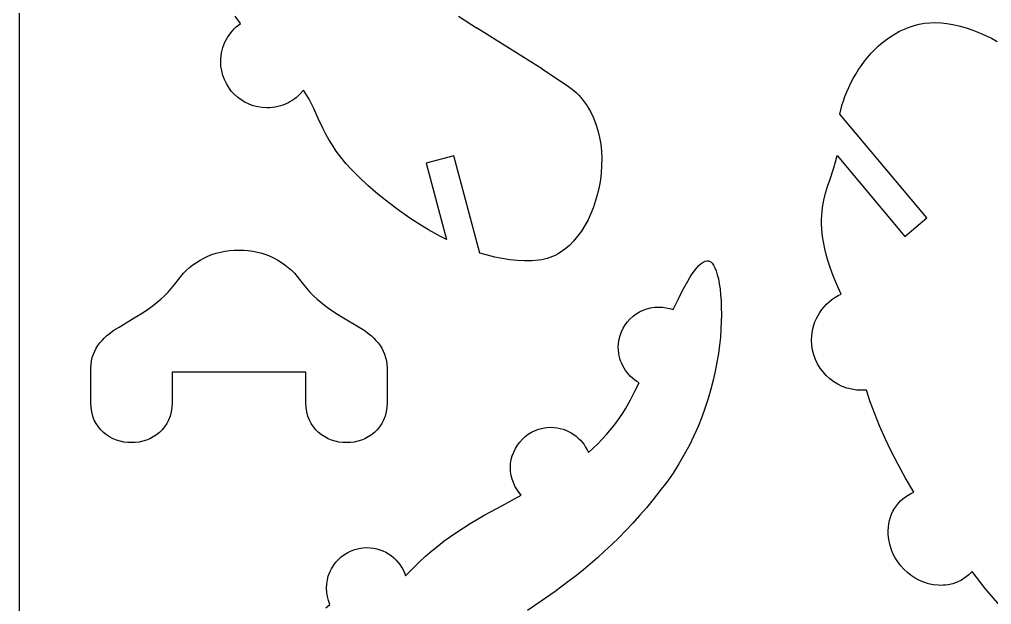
# Model space of a CAD drawing. Extents: x -3005 to 3005, y -2434 to 2434.
# Drawn here: x -3005 to -1782, y 975 to 1711 of the extents above; entities that cross this region are included whole.
import ezdxf

# ---------------------------------------------------------------- set-up
doc = ezdxf.new("R2010")
doc.units = 0
doc.header["$MEASUREMENT"] = 0
doc.layers.get('0').update_dxf_attribs({"linetype": 'CONTINUOUS'})

msp = doc.modelspace()

# ---------------------------------------------------------------- linework, layer by layer
for p, q in [((-3004.9, -2434), (-3004.9, 2434)), ((-2726.8, 1705.9), (-2733.8, 1715.1)), ((-2452.7, 1715.3), (-2430, 1700.7)), ((-2737.1, 1696.8), (-2734.7, 1699.3)), ((-2734.7, 1699.3), (-2732.2, 1701.7)), ((-2732.2, 1701.7), (-2729.6, 1703.9)), ((-2729.6, 1703.9), (-2726.8, 1705.9)), ((-2347.3, 1648.6), (-2430, 1700.7)), ((-1892.1, 1699.1), (-1886.1, 1701.5)), ((-1886.1, 1701.5), (-1879.8, 1703.5)), ((-1879.8, 1703.5), (-1873.3, 1705.1)), ((-1873.3, 1705.1), (-1866.7, 1706.3)), ((-1866.7, 1706.3), (-1859.9, 1707)), ((-1859.9, 1707), (-1852.9, 1707.2)), ((-1852.9, 1707.2), (-1845.8, 1707)), ((-1845.8, 1707), (-1838.5, 1706.2)), ((-1838.5, 1706.2), (-1831, 1705)), ((-1831, 1705), (-1823.4, 1703.1)), ((-1823.4, 1703.1), (-1814.5, 1700.5)), ((-1814.5, 1700.5), (-1806, 1697.6)), ((-2744.9, 1685.5), (-2743.2, 1688.5)), ((-2743.2, 1688.5), (-2741.3, 1691.4)), ((-2741.3, 1691.4), (-2739.3, 1694.2)), ((-2739.3, 1694.2), (-2737.1, 1696.8)), ((-1914.6, 1686.1), (-1909.3, 1689.8)), ((-1909.3, 1689.8), (-1903.8, 1693.2)), ((-1903.8, 1693.2), (-1898.1, 1696.3)), ((-1898.1, 1696.3), (-1892.1, 1699.1)), ((-1806, 1697.6), (-1797.8, 1694.5)), ((-1797.8, 1694.5), (-1790, 1691.1)), ((-1790, 1691.1), (-1782.6, 1687.4)), ((-1782.6, 1687.4), (-1775.6, 1683.4)), ((-2750, 1672.5), (-2749, 1675.9)), ((-2749, 1675.9), (-2747.8, 1679.2)), ((-2747.8, 1679.2), (-2746.5, 1682.4)), ((-2746.5, 1682.4), (-2744.9, 1685.5)), ((-1929.4, 1673.3), (-1924.7, 1677.8)), ((-1924.7, 1677.8), (-1919.7, 1682.1)), ((-1919.7, 1682.1), (-1914.6, 1686.1)), ((-2751.6, 1661.8), (-2751.3, 1665.5)), ((-2751.3, 1665.5), (-2750.7, 1669)), ((-2750.7, 1669), (-2750, 1672.5)), ((-1942.3, 1658.6), (-1938.2, 1663.7)), ((-1938.2, 1663.7), (-1933.9, 1668.6)), ((-1933.9, 1668.6), (-1929.4, 1673.3)), ((-2751.8, 1658.2), (-2751.6, 1661.8)), ((-2751.5, 1652.2), (-2751.8, 1658.2)), ((-2750.6, 1646.4), (-2751.5, 1652.2)), ((-1949.8, 1648), (-1946.1, 1653.4)), ((-1946.1, 1653.4), (-1942.3, 1658.6)), ((-2749.1, 1640.8), (-2750.6, 1646.4)), ((-2747.2, 1635.5), (-2749.1, 1640.8)), ((-2347.3, 1648.6), (-2330, 1637.4)), ((-1956.4, 1637), (-1953.2, 1642.5)), ((-1953.2, 1642.5), (-1949.8, 1648)), ((-2744.7, 1630.4), (-2747.2, 1635.5)), ((-2741.8, 1625.6), (-2744.7, 1630.4)), ((-2330, 1637.4), (-2314.6, 1626.9)), ((-2314.6, 1626.9), (-2311.1, 1624.3)), ((-1962.1, 1625.7), (-1959.4, 1631.3)), ((-1959.4, 1631.3), (-1956.4, 1637)), ((-2738.5, 1621.1), (-2741.8, 1625.6)), ((-2734.7, 1617), (-2738.5, 1621.1)), ((-2730.6, 1613.2), (-2734.7, 1617)), ((-2651.9, 1617.4), (-2656.7, 1613)), ((-2647.7, 1622.2), (-2651.9, 1617.4)), ((-2644, 1616.5), (-2647.7, 1622.2)), ((-2640.7, 1610.8), (-2644, 1616.5)), ((-2311.1, 1624.3), (-2307.8, 1621.6)), ((-2307.8, 1621.6), (-2304.6, 1618.7)), ((-2304.6, 1618.7), (-2301.6, 1615.7)), ((-2301.6, 1615.7), (-2298.7, 1612.6)), ((-1968.8, 1608.6), (-1966.8, 1614.3)), ((-1966.8, 1614.3), (-1964.6, 1620)), ((-1964.6, 1620), (-1962.1, 1625.7)), ((-2726.1, 1609.9), (-2730.6, 1613.2)), ((-2721.3, 1607), (-2726.1, 1609.9)), ((-2716.2, 1604.5), (-2721.3, 1607)), ((-2710.8, 1602.5), (-2716.2, 1604.5)), ((-2705.2, 1601.1), (-2710.8, 1602.5)), ((-2680, 1601.5), (-2683.3, 1600.8)), ((-2676.8, 1602.4), (-2680, 1601.5)), ((-2673.6, 1603.4), (-2676.8, 1602.4)), ((-2670.6, 1604.6), (-2673.6, 1603.4)), ((-2667.6, 1606), (-2670.6, 1604.6)), ((-2664.7, 1607.5), (-2667.6, 1606)), ((-2662, 1609.2), (-2664.7, 1607.5)), ((-2659.3, 1611), (-2662, 1609.2)), ((-2656.7, 1613), (-2659.3, 1611)), ((-2637.6, 1604.9), (-2640.7, 1610.8)), ((-2634.7, 1599), (-2637.6, 1604.9)), ((-2298.7, 1612.6), (-2296.1, 1609.3)), ((-2296.1, 1609.3), (-2293.5, 1605.9)), ((-2293.5, 1605.9), (-2291.1, 1602.4)), ((-2291.1, 1602.4), (-2288.9, 1598.9)), ((-1972.1, 1597.3), (-1970.6, 1602.9)), ((-1970.6, 1602.9), (-1968.8, 1608.6)), ((-2699.5, 1600.2), (-2705.2, 1601.1)), ((-2693.5, 1599.9), (-2699.5, 1600.2)), ((-2690.1, 1600), (-2693.5, 1599.9)), ((-2686.6, 1600.3), (-2690.1, 1600)), ((-2683.3, 1600.8), (-2686.6, 1600.3)), ((-2629.1, 1586.6), (-2634.7, 1599)), ((-2288.9, 1598.9), (-2286.8, 1595.2)), ((-2286.8, 1595.2), (-2283.1, 1587.5)), ((-1973.4, 1591.8), (-1972.1, 1597.3)), ((-1864, 1461.5), (-1973.4, 1591.8)), ((-2623.1, 1573.7), (-2629.1, 1586.6)), ((-2283.1, 1587.5), (-2280, 1579.5)), ((-2280, 1579.5), (-2277.5, 1571.3)), ((-2619.6, 1567), (-2623.1, 1573.7)), ((-2615.8, 1560.1), (-2619.6, 1567)), ((-2277.5, 1571.3), (-2275.5, 1562.8)), ((-2611.4, 1552.9), (-2615.8, 1560.1)), ((-2606.5, 1545.5), (-2611.4, 1552.9)), ((-2275.5, 1562.8), (-2274, 1554.1)), ((-2274, 1554.1), (-2273.1, 1545.3)), ((-2600.8, 1537.9), (-2606.5, 1545.5)), ((-2273.1, 1545.3), (-2272.7, 1536.3)), ((-2594.3, 1530), (-2600.8, 1537.9)), ((-2587, 1521.9), (-2594.3, 1530)), ((-2458.8, 1539.7), (-2493.6, 1530.4)), ((-2493.6, 1530.4), (-2467.9, 1434.4)), ((-2426, 1417.3), (-2458.8, 1539.7)), ((-2272.7, 1536.3), (-2272.8, 1527.4)), ((-1980.8, 1524.4), (-1978.6, 1532)), ((-1978.6, 1532), (-1976.8, 1539.8)), ((-1976.8, 1539.8), (-1891.6, 1438.3)), ((-2578.6, 1513.5), (-2587, 1521.9)), ((-2273.4, 1518.4), (-2274.4, 1509.4)), ((-2272.8, 1527.4), (-2273.4, 1518.4)), ((-1986, 1509), (-1980.8, 1524.4)), ((-2566.7, 1502.4), (-2578.6, 1513.5)), ((-2274.4, 1509.4), (-2275.9, 1500.6)), ((-1988.7, 1501), (-1986, 1509)), ((-2554.1, 1491.4), (-2566.7, 1502.4)), ((-2277.9, 1491.8), (-2280.3, 1483.3)), ((-2275.9, 1500.6), (-2277.9, 1491.8)), ((-1993.3, 1483.9), (-1991.2, 1492.7)), ((-1991.2, 1492.7), (-1988.7, 1501)), ((-2540.9, 1480.7), (-2554.1, 1491.4)), ((-2527.1, 1470.4), (-2540.9, 1480.7)), ((-2280.3, 1483.3), (-2283.1, 1475)), ((-1995, 1474.6), (-1993.3, 1483.9)), ((-2512.8, 1460.4), (-2527.1, 1470.4)), ((-2283.1, 1475), (-2286.3, 1466.9)), ((-1996, 1464.6), (-1995.6, 1469.7)), ((-1995.6, 1469.7), (-1995, 1474.6)), ((-2498.1, 1451.1), (-2512.8, 1460.4)), ((-2289.9, 1459.2), (-2293.9, 1451.8)), ((-2286.3, 1466.9), (-2289.9, 1459.2)), ((-1996.2, 1459.3), (-1996, 1464.6)), ((-1996.2, 1453.8), (-1996.2, 1459.3)), ((-1891.6, 1438.3), (-1864, 1461.5)), ((-2490.7, 1446.6), (-2498.1, 1451.1)), ((-2483.1, 1442.4), (-2490.7, 1446.6)), ((-2298.3, 1444.9), (-2303, 1438.4)), ((-2293.9, 1451.8), (-2298.3, 1444.9)), ((-1996, 1448), (-1996.2, 1453.8)), ((-1995.4, 1442), (-1996, 1448)), ((-2475.5, 1438.3), (-2483.1, 1442.4)), ((-2467.9, 1434.4), (-2475.5, 1438.3)), ((-2308, 1432.4), (-2313.4, 1426.9)), ((-2303, 1438.4), (-2308, 1432.4)), ((-1994.6, 1435.8), (-1995.4, 1442)), ((-1993.5, 1429.3), (-1994.6, 1435.8)), ((-2757.4, 1417), (-2752, 1418.5)), ((-2752, 1418.5), (-2746.4, 1419.6)), ((-2746.4, 1419.6), (-2740.6, 1420.5)), ((-2740.6, 1420.5), (-2734.8, 1421)), ((-2734.8, 1421), (-2728.8, 1421.1)), ((-2728.8, 1421.1), (-2722.9, 1421)), ((-2722.9, 1421), (-2717.1, 1420.5)), ((-2717.1, 1420.5), (-2711.3, 1419.6)), ((-2711.3, 1419.6), (-2705.7, 1418.5)), ((-2705.7, 1418.5), (-2700.2, 1417)), ((-2319.1, 1422.1), (-2325.1, 1417.8)), ((-2313.4, 1426.9), (-2319.1, 1422.1)), ((-1992.1, 1422.5), (-1993.5, 1429.3)), ((-1990.3, 1415.4), (-1992.1, 1422.5)), ((-2782.3, 1405.5), (-2777.7, 1408.3)), ((-2777.7, 1408.3), (-2772.9, 1410.9)), ((-2772.9, 1410.9), (-2767.9, 1413.2)), ((-2767.9, 1413.2), (-2762.8, 1415.3)), ((-2762.8, 1415.3), (-2757.4, 1417)), ((-2700.2, 1417), (-2694.9, 1415.3)), ((-2694.9, 1415.3), (-2689.8, 1413.2)), ((-2689.8, 1413.2), (-2684.8, 1410.9)), ((-2684.8, 1410.9), (-2680, 1408.3)), ((-2680, 1408.3), (-2675.4, 1405.5)), ((-2416.5, 1414.6), (-2426, 1417.3)), ((-2407.1, 1412.2), (-2416.5, 1414.6)), ((-2397.7, 1410.3), (-2407.1, 1412.2)), ((-2388.3, 1408.8), (-2397.7, 1410.3)), ((-2379, 1407.9), (-2388.3, 1408.8)), ((-2369.8, 1407.5), (-2379, 1407.9)), ((-2360.7, 1407.6), (-2369.8, 1407.5)), ((-2351.7, 1408.3), (-2360.7, 1407.6)), ((-2348.2, 1408.8), (-2351.7, 1408.3)), ((-2344.7, 1409.5), (-2348.2, 1408.8)), ((-2341.3, 1410.4), (-2344.7, 1409.5)), ((-2337.9, 1411.5), (-2341.3, 1410.4)), ((-2334.6, 1412.8), (-2337.9, 1411.5)), ((-2331.3, 1414.3), (-2334.6, 1412.8)), ((-2328.2, 1416), (-2331.3, 1414.3)), ((-2325.1, 1417.8), (-2328.2, 1416)), ((-2145.1, 1405.8), (-2142.5, 1406.9)), ((-2142.5, 1406.9), (-2139.9, 1407.4)), ((-2139.9, 1407.4), (-2138.6, 1407.4)), ((-2138.6, 1407.4), (-2137.3, 1407.2)), ((-2137.3, 1407.2), (-2136.4, 1406.8)), ((-2136.4, 1406.8), (-2135.5, 1406.3)), ((-2135.5, 1406.3), (-2133.7, 1404.6)), ((-1988.2, 1408), (-1990.3, 1415.4)), ((-1985.7, 1400.2), (-1988.2, 1408)), ((-2798.5, 1391.9), (-2794.8, 1395.6)), ((-2794.8, 1395.6), (-2790.9, 1399.2)), ((-2790.9, 1399.2), (-2786.7, 1402.4)), ((-2786.7, 1402.4), (-2782.3, 1405.5)), ((-2675.4, 1405.5), (-2671, 1402.4)), ((-2671, 1402.4), (-2666.8, 1399.2)), ((-2666.8, 1399.2), (-2662.9, 1395.6)), ((-2662.9, 1395.6), (-2659.2, 1391.9)), ((-2158.9, 1391.1), (-2156, 1395.1)), ((-2156, 1395.1), (-2153.2, 1398.6)), ((-2153.2, 1398.6), (-2150.5, 1401.6)), ((-2150.5, 1401.6), (-2147.8, 1404)), ((-2147.8, 1404), (-2145.1, 1405.8)), ((-2133.7, 1404.6), (-2132, 1402.1)), ((-2132, 1402.1), (-2130.3, 1398.8)), ((-2130.3, 1398.8), (-2128.8, 1394.8)), ((-2128.8, 1394.8), (-2127.3, 1390.1)), ((-1982.8, 1392.1), (-1985.7, 1400.2)), ((-2809.4, 1378.3), (-2805.1, 1383.9)), ((-2805.1, 1383.9), (-2802, 1388)), ((-2802, 1388), (-2798.5, 1391.9)), ((-2659.2, 1391.9), (-2655.7, 1388)), ((-2655.7, 1388), (-2652.6, 1383.9)), ((-2652.6, 1383.9), (-2648.3, 1378.3)), ((-2170.6, 1371), (-2164.6, 1381.8)), ((-2164.6, 1381.8), (-2161.7, 1386.7)), ((-2161.7, 1386.7), (-2158.9, 1391.1)), ((-2127.3, 1390.1), (-2126, 1384.7)), ((-2126, 1384.7), (-2124.9, 1378.7)), ((-1979.4, 1383.7), (-1982.8, 1392.1)), ((-1975.7, 1374.9), (-1979.4, 1383.7)), ((-2818.1, 1368.2), (-2813.7, 1373)), ((-2813.7, 1373), (-2809.4, 1378.3)), ((-2648.3, 1378.3), (-2644, 1373)), ((-2644, 1373), (-2639.6, 1368.2)), ((-2176.6, 1359), (-2170.6, 1371)), ((-2124.9, 1378.7), (-2123.9, 1372.1)), ((-2123.9, 1372.1), (-2123.2, 1364.9)), ((-1971.4, 1365.7), (-1975.7, 1374.9)), ((-2831.8, 1355.4), (-2827.2, 1359.4)), ((-2827.2, 1359.4), (-2822.6, 1363.6)), ((-2822.6, 1363.6), (-2818.1, 1368.2)), ((-2639.6, 1368.2), (-2635.1, 1363.6)), ((-2635.1, 1363.6), (-2630.5, 1359.4)), ((-2630.5, 1359.4), (-2625.9, 1355.4)), ((-2182.8, 1346.1), (-2176.6, 1359)), ((-2123.2, 1364.9), (-2122.6, 1357.2)), ((-2122.6, 1357.2), (-2122.3, 1348.9)), ((-1986.6, 1356.1), (-1983.1, 1358.9)), ((-1983.1, 1358.9), (-1979.4, 1361.4)), ((-1979.4, 1361.4), (-1975.5, 1363.7)), ((-1975.5, 1363.7), (-1971.4, 1365.7)), ((-2850.8, 1341.6), (-2841.3, 1348.1)), ((-2841.3, 1348.1), (-2836.5, 1351.6)), ((-2836.5, 1351.6), (-2831.8, 1355.4)), ((-2625.9, 1355.4), (-2621.2, 1351.6)), ((-2621.2, 1351.6), (-2616.4, 1348.1)), ((-2616.4, 1348.1), (-2606.9, 1341.6)), ((-2225.1, 1343.2), (-2220.7, 1345.4)), ((-2220.7, 1345.4), (-2216, 1347.1)), ((-2216, 1347.1), (-2211.2, 1348.4)), ((-2211.2, 1348.4), (-2206.1, 1349.1)), ((-2206.1, 1349.1), (-2200.9, 1349.4)), ((-2200.9, 1349.4), (-2196.2, 1349.2)), ((-2196.2, 1349.2), (-2191.6, 1348.5)), ((-2191.6, 1348.5), (-2187.1, 1347.5)), ((-2187.1, 1347.5), (-2182.8, 1346.1)), ((-2122.3, 1348.9), (-2122.2, 1340.2)), ((-1998.4, 1342.7), (-1995.8, 1346.4)), ((-1995.8, 1346.4), (-1992.9, 1349.8)), ((-1992.9, 1349.8), (-1989.9, 1353.1)), ((-1989.9, 1353.1), (-1986.6, 1356.1)), ((-2879.7, 1324.2), (-2860.5, 1335.6)), ((-2860.5, 1335.6), (-2850.8, 1341.6)), ((-2606.9, 1341.6), (-2597.2, 1335.6)), ((-2597.2, 1335.6), (-2577.9, 1324.2)), ((-2240.1, 1330.9), (-2236.9, 1334.5)), ((-2236.9, 1334.5), (-2233.3, 1337.8)), ((-2233.3, 1337.8), (-2229.3, 1340.7)), ((-2229.3, 1340.7), (-2225.1, 1343.2)), ((-2122.2, 1340.2), (-2122.3, 1331.1)), ((-2004.6, 1330.7), (-2002.8, 1334.9)), ((-2002.8, 1334.9), (-2000.7, 1338.9)), ((-2000.7, 1338.9), (-1998.4, 1342.7)), ((-2886.1, 1320.2), (-2879.7, 1324.2)), ((-2577.9, 1324.2), (-2571.6, 1320.2)), ((-2247.8, 1318.3), (-2245.6, 1322.8)), ((-2245.6, 1322.8), (-2243.1, 1327)), ((-2243.1, 1327), (-2240.1, 1330.9)), ((-2122.8, 1321.5), (-2123.5, 1311.6)), ((-2122.3, 1331.1), (-2122.8, 1321.5)), ((-2008.1, 1317.4), (-2007.3, 1322)), ((-2007.3, 1322), (-2006.1, 1326.4)), ((-2006.1, 1326.4), (-2004.6, 1330.7)), ((-2901.1, 1307.4), (-2898.3, 1310.3)), ((-2898.3, 1310.3), (-2895.4, 1313)), ((-2895.4, 1313), (-2892.3, 1315.6)), ((-2892.3, 1315.6), (-2886.1, 1320.2)), ((-2571.6, 1320.2), (-2565.4, 1315.6)), ((-2565.4, 1315.6), (-2562.3, 1313)), ((-2562.3, 1313), (-2559.4, 1310.3)), ((-2559.4, 1310.3), (-2556.6, 1307.4)), ((-2251.5, 1303.7), (-2250.7, 1308.8)), ((-2250.7, 1308.8), (-2249.5, 1313.7)), ((-2249.5, 1313.7), (-2247.8, 1318.3)), ((-2123.5, 1311.6), (-2124.6, 1301.4)), ((-2008.8, 1307.9), (-2008.6, 1312.7)), ((-2008.6, 1312.7), (-2008.1, 1317.4)), ((-2910.3, 1294), (-2908.4, 1297.6)), ((-2908.4, 1297.6), (-2906.2, 1301.1)), ((-2906.2, 1301.1), (-2903.7, 1304.3)), ((-2903.7, 1304.3), (-2901.1, 1307.4)), ((-2556.6, 1307.4), (-2554, 1304.3)), ((-2554, 1304.3), (-2551.5, 1301.1)), ((-2551.5, 1301.1), (-2549.3, 1297.6)), ((-2549.3, 1297.6), (-2547.4, 1294)), ((-2251.8, 1298.5), (-2251.5, 1303.7)), ((-2251.6, 1295), (-2251.8, 1298.5)), ((-2124.6, 1301.4), (-2126, 1290.8)), ((-2008.5, 1301.5), (-2008.8, 1307.9)), ((-2007.5, 1295.2), (-2008.5, 1301.5)), ((-2914.3, 1281.7), (-2913.3, 1286)), ((-2913.3, 1286), (-2912, 1290.1)), ((-2912, 1290.1), (-2910.3, 1294)), ((-2547.4, 1294), (-2545.7, 1290.1)), ((-2545.7, 1290.1), (-2544.4, 1286)), ((-2544.4, 1286), (-2543.4, 1281.7)), ((-2251.3, 1291.5), (-2251.6, 1295)), ((-2250.7, 1288.1), (-2251.3, 1291.5)), ((-2249.9, 1284.8), (-2250.7, 1288.1)), ((-2248.9, 1281.6), (-2249.9, 1284.8)), ((-2126, 1290.8), (-2127.8, 1280)), ((-2006, 1289.1), (-2007.5, 1295.2)), ((-2003.8, 1283.3), (-2006, 1289.1)), ((-2915.2, 1272.5), (-2914.9, 1277.2)), ((-2915.2, 1229.4), (-2915.2, 1272.5)), ((-2914.9, 1277.2), (-2914.3, 1281.7)), ((-2543.4, 1281.7), (-2542.8, 1277.2)), ((-2542.8, 1277.2), (-2542.5, 1272.5)), ((-2542.5, 1272.5), (-2542.5, 1229.4)), ((-2247.6, 1278.5), (-2248.9, 1281.6)), ((-2246.2, 1275.4), (-2247.6, 1278.5)), ((-2244.6, 1272.5), (-2246.2, 1275.4)), ((-2242.8, 1269.7), (-2244.6, 1272.5)), ((-2127.8, 1280), (-2129.9, 1268.9)), ((-2001.2, 1277.8), (-2003.8, 1283.3)), ((-1998, 1272.6), (-2001.2, 1277.8)), ((-1994.4, 1267.7), (-1998, 1272.6)), ((-2644.7, 1267.4), (-2813, 1267.4)), ((-2813, 1267.4), (-2813, 1229.4)), ((-2644.7, 1229.4), (-2644.7, 1267.4)), ((-2240.8, 1267.1), (-2242.8, 1269.7)), ((-2238.7, 1264.5), (-2240.8, 1267.1)), ((-2236.4, 1262.1), (-2238.7, 1264.5)), ((-2234, 1259.9), (-2236.4, 1262.1)), ((-2231.4, 1257.8), (-2234, 1259.9)), ((-2129.9, 1268.9), (-2132.4, 1257.6)), ((-1990.3, 1263.2), (-1994.4, 1267.7)), ((-1985.8, 1259.1), (-1990.3, 1263.2)), ((-2228.7, 1255.9), (-2231.4, 1257.8)), ((-2231, 1243.4), (-2225.8, 1254.2)), ((-2225.8, 1254.2), (-2228.7, 1255.9)), ((-2132.4, 1257.6), (-2135.3, 1246.1)), ((-1980.9, 1255.5), (-1985.8, 1259.1)), ((-1975.7, 1252.3), (-1980.9, 1255.5)), ((-1970.2, 1249.6), (-1975.7, 1252.3)), ((-1964.4, 1247.5), (-1970.2, 1249.6)), ((-1958.3, 1246), (-1964.4, 1247.5)), ((-2236.6, 1232.5), (-2231, 1243.4)), ((-2135.3, 1246.1), (-2138.7, 1234.5)), ((-1952, 1245), (-1958.3, 1246)), ((-1945.6, 1244.7), (-1952, 1245)), ((-1939.7, 1244.9), (-1945.6, 1244.7)), ((-1934.9, 1230.2), (-1939.7, 1244.9)), ((-2914.9, 1223.2), (-2915.2, 1229.4)), ((-2914, 1217.5), (-2914.9, 1223.2)), ((-2813.3, 1223.2), (-2814.1, 1217.5)), ((-2813, 1229.4), (-2813.3, 1223.2)), ((-2644.4, 1223.2), (-2644.7, 1229.4)), ((-2643.6, 1217.5), (-2644.4, 1223.2)), ((-2542.8, 1223.2), (-2543.7, 1217.5)), ((-2542.5, 1229.4), (-2542.8, 1223.2)), ((-2242.8, 1221.5), (-2236.6, 1232.5)), ((-2142.5, 1222.8), (-2146.7, 1211)), ((-2138.7, 1234.5), (-2142.5, 1222.8)), ((-1929.4, 1215.2), (-1934.9, 1230.2)), ((-2912.6, 1212.2), (-2914, 1217.5)), ((-2910.8, 1207.2), (-2912.6, 1212.2)), ((-2815.5, 1212.2), (-2817.4, 1207.2)), ((-2814.1, 1217.5), (-2815.5, 1212.2)), ((-2642.2, 1212.2), (-2643.6, 1217.5)), ((-2640.3, 1207.2), (-2642.2, 1212.2)), ((-2545.1, 1212.2), (-2546.9, 1207.2)), ((-2543.7, 1217.5), (-2545.1, 1212.2)), ((-2253.7, 1205), (-2249.9, 1210.5)), ((-2249.9, 1210.5), (-2246.2, 1216)), ((-2246.2, 1216), (-2242.8, 1221.5)), ((-2146.7, 1211), (-2151.5, 1199.2)), ((-1923.3, 1199.9), (-1929.4, 1215.2)), ((-2908.4, 1202.7), (-2910.8, 1207.2)), ((-2905.7, 1198.5), (-2908.4, 1202.7)), ((-2902.6, 1194.8), (-2905.7, 1198.5)), ((-2822.4, 1198.5), (-2825.5, 1194.8)), ((-2819.7, 1202.7), (-2822.4, 1198.5)), ((-2817.4, 1207.2), (-2819.7, 1202.7)), ((-2638, 1202.7), (-2640.3, 1207.2)), ((-2635.3, 1198.5), (-2638, 1202.7)), ((-2632.2, 1194.8), (-2635.3, 1198.5)), ((-2552, 1198.5), (-2555.1, 1194.8)), ((-2549.2, 1202.7), (-2552, 1198.5)), ((-2546.9, 1207.2), (-2549.2, 1202.7)), ((-2341.8, 1197.8), (-2336.6, 1198.1)), ((-2336.6, 1198.1), (-2332.6, 1197.9)), ((-2262.3, 1194), (-2257.9, 1199.5)), ((-2257.9, 1199.5), (-2253.7, 1205)), ((-2151.5, 1199.2), (-2156.7, 1187.4)), ((-1916.4, 1184.2), (-1923.3, 1199.9)), ((-2899.2, 1191.4), (-2902.6, 1194.8)), ((-2895.5, 1188.5), (-2899.2, 1191.4)), ((-2891.5, 1185.9), (-2895.5, 1188.5)), ((-2887.2, 1183.7), (-2891.5, 1185.9)), ((-2836.7, 1185.9), (-2840.9, 1183.7)), ((-2832.7, 1188.5), (-2836.7, 1185.9)), ((-2828.9, 1191.4), (-2832.7, 1188.5)), ((-2825.5, 1194.8), (-2828.9, 1191.4)), ((-2628.7, 1191.4), (-2632.2, 1194.8)), ((-2625, 1188.5), (-2628.7, 1191.4)), ((-2621, 1185.9), (-2625, 1188.5)), ((-2616.8, 1183.7), (-2621, 1185.9)), ((-2566.2, 1185.9), (-2570.5, 1183.7)), ((-2562.2, 1188.5), (-2566.2, 1185.9)), ((-2558.5, 1191.4), (-2562.2, 1188.5)), ((-2555.1, 1194.8), (-2558.5, 1191.4)), ((-2372.5, 1183.2), (-2368.9, 1186.5)), ((-2368.9, 1186.5), (-2365, 1189.4)), ((-2365, 1189.4), (-2360.8, 1191.9)), ((-2360.8, 1191.9), (-2356.4, 1194.1)), ((-2356.4, 1194.1), (-2351.7, 1195.8)), ((-2351.7, 1195.8), (-2346.8, 1197)), ((-2346.8, 1197), (-2341.8, 1197.8)), ((-2332.6, 1197.9), (-2328.8, 1197.5)), ((-2328.8, 1197.5), (-2325, 1196.7)), ((-2325, 1196.7), (-2321.3, 1195.7)), ((-2321.3, 1195.7), (-2317.8, 1194.5)), ((-2317.8, 1194.5), (-2314.4, 1193)), ((-2314.4, 1193), (-2311.1, 1191.2)), ((-2311.1, 1191.2), (-2307.9, 1189.2)), ((-2307.9, 1189.2), (-2305, 1187)), ((-2305, 1187), (-2302.2, 1184.6)), ((-2272.1, 1183), (-2267.1, 1188.5)), ((-2267.1, 1188.5), (-2262.3, 1194)), ((-2156.7, 1187.4), (-2162.5, 1175.5)), ((-2882.8, 1181.9), (-2887.2, 1183.7)), ((-2878.3, 1180.6), (-2882.8, 1181.9)), ((-2873.6, 1179.6), (-2878.3, 1180.6)), ((-2868.8, 1179), (-2873.6, 1179.6)), ((-2864.1, 1178.8), (-2868.8, 1179)), ((-2859.3, 1179), (-2864.1, 1178.8)), ((-2854.5, 1179.6), (-2859.3, 1179)), ((-2849.9, 1180.6), (-2854.5, 1179.6)), ((-2845.3, 1181.9), (-2849.9, 1180.6)), ((-2840.9, 1183.7), (-2845.3, 1181.9)), ((-2612.4, 1181.9), (-2616.8, 1183.7)), ((-2607.8, 1180.6), (-2612.4, 1181.9)), ((-2603.2, 1179.6), (-2607.8, 1180.6)), ((-2598.4, 1179), (-2603.2, 1179.6)), ((-2593.6, 1178.8), (-2598.4, 1179)), ((-2588.8, 1179), (-2593.6, 1178.8)), ((-2584.1, 1179.6), (-2588.8, 1179)), ((-2579.4, 1180.6), (-2584.1, 1179.6)), ((-2574.9, 1181.9), (-2579.4, 1180.6)), ((-2570.5, 1183.7), (-2574.9, 1181.9)), ((-2381.3, 1171.5), (-2378.7, 1175.7)), ((-2378.7, 1175.7), (-2375.8, 1179.6)), ((-2375.8, 1179.6), (-2372.5, 1183.2)), ((-2302.2, 1184.6), (-2299.5, 1182.1)), ((-2299.5, 1182.1), (-2297.1, 1179.3)), ((-2297.1, 1179.3), (-2294.9, 1176.3)), ((-2294.9, 1176.3), (-2292.9, 1173.2)), ((-2283.3, 1172), (-2277.5, 1177.5)), ((-2277.5, 1177.5), (-2272.1, 1183)), ((-2162.5, 1175.5), (-2168.8, 1163.8)), ((-1908.7, 1168), (-1916.4, 1184.2)), ((-2386.4, 1157.5), (-2385.1, 1162.3)), ((-2385.1, 1162.3), (-2383.4, 1167)), ((-2383.4, 1167), (-2381.3, 1171.5)), ((-2292.9, 1173.2), (-2291.1, 1169.9)), ((-2291.1, 1169.9), (-2289.5, 1166.5)), ((-2289.5, 1166.5), (-2283.3, 1172)), ((-2168.8, 1163.8), (-2175.6, 1152.1)), ((-1900.1, 1151.4), (-1908.7, 1168)), ((-2387.4, 1147.2), (-2387.2, 1152.4)), ((-2387.2, 1152.4), (-2386.4, 1157.5)), ((-2175.6, 1152.1), (-2183, 1140.6)), ((-1890.6, 1134.2), (-1900.1, 1151.4)), ((-2387.2, 1142.3), (-2387.4, 1147.2)), ((-2386.5, 1137.5), (-2387.2, 1142.3)), ((-2385.4, 1132.9), (-2386.5, 1137.5)), ((-2183, 1140.6), (-2191, 1129.2)), ((-2383.8, 1128.5), (-2385.4, 1132.9)), ((-2381.9, 1124.2), (-2383.8, 1128.5)), ((-2191, 1129.2), (-2199.4, 1118.1)), ((-1880.1, 1116.5), (-1890.6, 1134.2)), ((-2398.4, 1099.5), (-2374, 1112.9)), ((-2379.6, 1120.2), (-2381.9, 1124.2)), ((-2377, 1116.4), (-2379.6, 1120.2)), ((-2374, 1112.9), (-2377, 1116.4)), ((-2199.4, 1118.1), (-2207.8, 1107.3)), ((-1890.7, 1110.7), (-1887.3, 1112.9)), ((-1887.3, 1112.9), (-1883.8, 1114.9)), ((-1883.8, 1114.9), (-1880.1, 1116.5)), ((-2207.8, 1107.3), (-2216.4, 1097)), ((-1902.1, 1099.4), (-1899.6, 1102.6)), ((-1899.6, 1102.6), (-1896.8, 1105.5)), ((-1896.8, 1105.5), (-1893.9, 1108.2)), ((-1893.9, 1108.2), (-1890.7, 1110.7)), ((-2419.5, 1087.8), (-2398.4, 1099.5)), ((-2216.4, 1097), (-2225, 1087)), ((-1909.6, 1084.9), (-1908.1, 1088.8)), ((-1908.1, 1088.8), (-1906.4, 1092.5)), ((-1906.4, 1092.5), (-1904.3, 1096.1)), ((-1904.3, 1096.1), (-1902.1, 1099.4)), ((-2446.7, 1071.7), (-2438.1, 1077)), ((-2438.1, 1077), (-2419.5, 1087.8)), ((-2233.7, 1077.4), (-2242.5, 1068.1)), ((-2225, 1087), (-2233.7, 1077.4)), ((-1912.2, 1072.3), (-1911.6, 1076.6)), ((-1911.6, 1076.6), (-1910.7, 1080.8)), ((-1910.7, 1080.8), (-1909.6, 1084.9)), ((-2462.9, 1060.9), (-2454.9, 1066.3)), ((-2454.9, 1066.3), (-2446.7, 1071.7)), ((-2242.5, 1068.1), (-2251.3, 1059.1)), ((-1912.4, 1067.8), (-1912.2, 1072.3)), ((-1912.4, 1063.2), (-1912.4, 1067.8)), ((-2478.5, 1049.1), (-2470.8, 1055.1)), ((-2470.8, 1055.1), (-2462.9, 1060.9)), ((-2251.3, 1059.1), (-2260.1, 1050.5)), ((-1911.7, 1057), (-1912.4, 1063.2)), ((-1910.5, 1051), (-1911.7, 1057)), ((-2596.3, 1038.1), (-2592.1, 1040.6)), ((-2592.1, 1040.6), (-2587.7, 1042.8)), ((-2587.7, 1042.8), (-2583, 1044.5)), ((-2583, 1044.5), (-2578.1, 1045.7)), ((-2578.1, 1045.7), (-2573.1, 1046.5)), ((-2573.1, 1046.5), (-2567.9, 1046.8)), ((-2567.9, 1046.8), (-2563.7, 1046.6)), ((-2563.7, 1046.6), (-2559.6, 1046.1)), ((-2559.6, 1046.1), (-2555.5, 1045.2)), ((-2555.5, 1045.2), (-2551.7, 1044.1)), ((-2551.7, 1044.1), (-2547.9, 1042.7)), ((-2547.9, 1042.7), (-2544.3, 1040.9)), ((-2544.3, 1040.9), (-2540.8, 1039)), ((-2494.2, 1035.8), (-2486.3, 1042.7)), ((-2486.3, 1042.7), (-2478.5, 1049.1)), ((-2269, 1042.2), (-2277.9, 1034.1)), ((-2260.1, 1050.5), (-2269, 1042.2)), ((-1908.7, 1045.1), (-1910.5, 1051)), ((-1906.4, 1039.4), (-1908.7, 1045.1)), ((-1903.6, 1034), (-1906.4, 1039.4)), ((-2610.1, 1024.3), (-2607.1, 1028.3)), ((-2607.1, 1028.3), (-2603.8, 1031.9)), ((-2603.8, 1031.9), (-2600.2, 1035.1)), ((-2600.2, 1035.1), (-2596.3, 1038.1)), ((-2540.8, 1039), (-2537.6, 1036.7)), ((-2537.6, 1036.7), (-2534.5, 1034.2)), ((-2534.5, 1034.2), (-2531.6, 1031.5)), ((-2531.6, 1031.5), (-2529, 1028.6)), ((-2529, 1028.6), (-2526.5, 1025.5)), ((-2510.6, 1020.2), (-2502.3, 1028.3)), ((-2502.3, 1028.3), (-2494.2, 1035.8)), ((-2277.9, 1034.1), (-2286.8, 1026.4)), ((-1900.3, 1028.9), (-1903.6, 1034)), ((-1896.7, 1024), (-1900.3, 1028.9)), ((-2616.5, 1011), (-2614.7, 1015.7)), ((-2614.7, 1015.7), (-2612.6, 1020.1)), ((-2612.6, 1020.1), (-2610.1, 1024.3)), ((-2526.5, 1025.5), (-2524.4, 1022.2)), ((-2524.4, 1022.2), (-2522.4, 1018.7)), ((-2522.4, 1018.7), (-2520.8, 1015.1)), ((-2520.8, 1015.1), (-2519.4, 1011.3)), ((-2519.4, 1011.3), (-2510.6, 1020.2)), ((-2295.7, 1018.9), (-2304.6, 1011.7)), ((-2286.8, 1026.4), (-2295.7, 1018.9)), ((-1892.6, 1019.5), (-1896.7, 1024)), ((-1888.2, 1015.4), (-1892.6, 1019.5)), ((-1883.4, 1011.6), (-1888.2, 1015.4)), ((-1807, 1016.7), (-1811, 1012.6)), ((-1790.5, 995.3), (-1807, 1016.7)), ((-2618.5, 1001.1), (-2617.7, 1006.2)), ((-2617.7, 1006.2), (-2616.5, 1011)), ((-2313.5, 1004.8), (-2331.2, 991.6)), ((-2304.6, 1011.7), (-2313.5, 1004.8)), ((-1878.4, 1008.3), (-1883.4, 1011.6)), ((-1873.1, 1005.5), (-1878.4, 1008.3)), ((-1867.5, 1003.1), (-1873.1, 1005.5)), ((-1861.7, 1001.3), (-1867.5, 1003.1)), ((-1825.7, 1003.4), (-1831.3, 1001.4)), ((-1820.4, 1005.9), (-1825.7, 1003.4)), ((-1815.5, 1009), (-1820.4, 1005.9)), ((-1811, 1012.6), (-1815.5, 1009)), ((-2618.7, 995.9), (-2618.5, 1001.1)), ((-2618.5, 990.5), (-2618.7, 995.9)), ((-2617.6, 985.2), (-2618.5, 990.5)), ((-2331.2, 991.6), (-2348.7, 979.3)), ((-1855.8, 1000.1), (-1861.7, 1001.3)), ((-1849.7, 999.4), (-1855.8, 1000.1)), ((-1846.5, 999.3), (-1849.7, 999.4)), ((-1843.3, 999.4), (-1846.5, 999.3)), ((-1840.2, 999.7), (-1843.3, 999.4)), ((-1837.2, 1000.1), (-1840.2, 999.7)), ((-1831.3, 1001.4), (-1837.2, 1000.1)), ((-1771.9, 973.8), (-1790.5, 995.3)), ((-2616.2, 980.2), (-2617.6, 985.2)), ((-2614.4, 975.3), (-2616.2, 980.2)), ((-2348.7, 979.3), (-2365.9, 967.8)), ((-2619.6, 971.2), (-2614.4, 975.3))]:
    msp.add_line(p, q)

doc.saveas('drawing.dxf')
